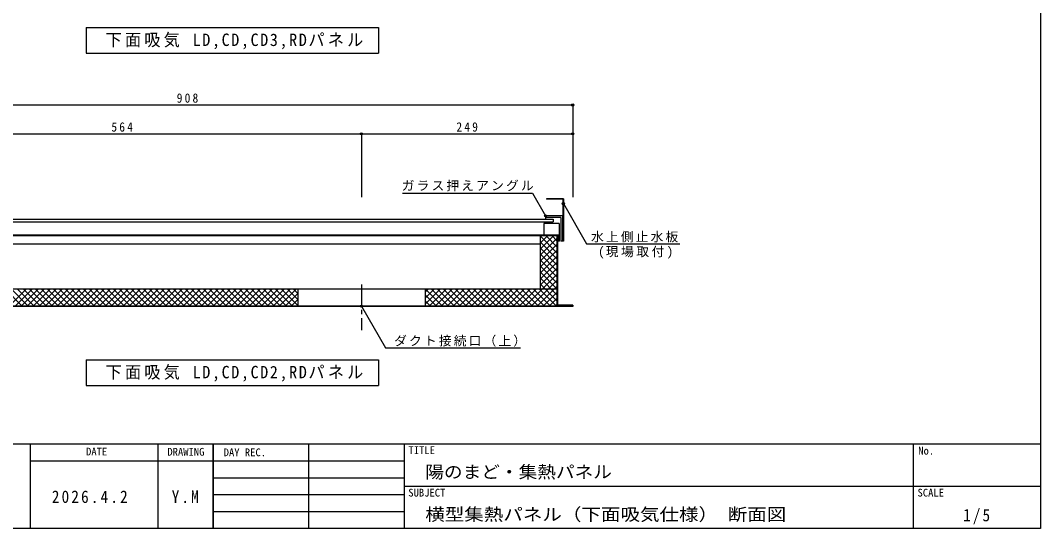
# Model space of a CAD drawing. Units: millimetres at full size, sheet at 1:5; details may follow other scales. Extents: x -2118 to 2002, y -472 to 933.
# Drawn here: x -1300 to -98, y -472 to 127 of the extents above; entities that cross this region are included whole.
import ezdxf
from ezdxf.enums import TextEntityAlignment as Align

# ---------------------------------------------------------------- set-up
doc = ezdxf.new("R2010")
doc.units = ezdxf.units.MM
doc.header["$LTSCALE"] = 5
doc.header["$PDMODE"] = 32
doc.header["$PDSIZE"] = 2.5
doc.linetypes.add('CHAIN1', pattern=[8, 5, -1, 1, -1])
for name, color, linetype in [('0-0', 4, 'CHAIN1'), ('0-1', 5, 'Continuous'), ('0-2', 4, 'Continuous'), ('F-0', 7, 'Continuous')]:
    doc.layers.add(name, color=color, linetype=linetype)
doc.styles.add('ＭＳ ゴシック', font='')
doc.styles.get('ＭＳ ゴシック').set_extended_font_data('MS Gothic')

msp = doc.modelspace()

# ---------------------------------------------------------------- linework, layer by layer
at = {"layer": '0-0'}
msp.add_line((-898.34, -183.778), (-898.34, -237.884), dxfattribs=at)
at = {"layer": '0-1', "color": 4}
msp.add_line((-849.874, -76.398), (-696.705, -76.398), dxfattribs=at)
msp.add_lwpolyline([(-898.34, -209.51), (-870.014, -258.572), (-710.814, -258.572)], dxfattribs=at)
at = {"layer": '0-1'}
for p in [(-660.34, -88.715), (-681.34, -103.01), (-898.34, -209.51)]:
    msp.add_point(p, dxfattribs=at)
at = {"layer": '0-2'}
for p, q in [((-1557.34, 27.544), (-649.34, 27.544)), ((-649.34, 27.544), (-649.34, -80.969)), ((-1462.34, -6.507), (-898.34, -6.507)), ((-898.34, -6.507), (-898.34, -80.969)), ((-898.34, -6.507), (-649.34, -6.507)), ((-649.34, -6.507), (-649.34, -80.969)), ((-696.705, -76.398), (-681.34, -103.01)), ((-687.84, -142.52), (-671.83, -126.51)), ((-687.84, -135.449), (-678.901, -126.51)), ((-687.84, -128.378), (-685.972, -126.51)), ((-687.84, -149.591), (-667.84, -129.591)), ((-667.84, -146.489), (-687.82, -126.51)), ((-667.84, -139.418), (-680.749, -126.51)), ((-667.84, -132.347), (-673.677, -126.51)), ((-667.84, -153.56), (-687.84, -133.56)), ((-687.84, -156.662), (-667.84, -136.662)), ((-667.84, -160.631), (-687.84, -140.631)), ((-687.84, -163.733), (-667.84, -143.733)), ((-667.84, -167.702), (-687.84, -147.702)), ((-687.84, -170.804), (-667.84, -150.804)), ((-667.84, -174.773), (-687.84, -154.773)), ((-687.84, -177.876), (-667.84, -157.876)), ((-667.84, -181.844), (-687.84, -161.844)), ((-687.84, -184.947), (-667.84, -164.947)), ((-705.333, -209.51), (-667.84, -172.018)), ((-698.262, -209.51), (-667.84, -179.089)), ((-667.84, -188.915), (-687.84, -168.915)), ((-667.84, -195.986), (-687.84, -175.986)), ((-1297.784, -209.51), (-1317.784, -189.51)), ((-1313.444, -209.51), (-1293.444, -189.51)), ((-1290.713, -209.51), (-1310.713, -189.51)), ((-1306.373, -209.51), (-1286.373, -189.51)), ((-1283.642, -209.51), (-1303.642, -189.51)), ((-1299.302, -209.51), (-1279.302, -189.51)), ((-1276.571, -209.51), (-1296.571, -189.51)), ((-1292.231, -209.51), (-1272.231, -189.51)), ((-1269.5, -209.51), (-1289.5, -189.51)), ((-1285.16, -209.51), (-1265.16, -189.51)), ((-1262.429, -209.51), (-1282.429, -189.51)), ((-1278.089, -209.51), (-1258.089, -189.51)), ((-1255.358, -209.51), (-1275.358, -189.51)), ((-1271.018, -209.51), (-1251.018, -189.51)), ((-1248.287, -209.51), (-1268.287, -189.51)), ((-1263.947, -209.51), (-1243.947, -189.51)), ((-1241.216, -209.51), (-1261.216, -189.51)), ((-1256.876, -209.51), (-1236.876, -189.51)), ((-1234.145, -209.51), (-1254.145, -189.51)), ((-1249.805, -209.51), (-1229.805, -189.51)), ((-1227.074, -209.51), (-1247.074, -189.51)), ((-1242.734, -209.51), (-1222.734, -189.51)), ((-1220.002, -209.51), (-1240.002, -189.51)), ((-1235.663, -209.51), (-1215.663, -189.51)), ((-1212.931, -209.51), (-1232.931, -189.51)), ((-1228.592, -209.51), (-1208.592, -189.51)), ((-1205.86, -209.51), (-1225.86, -189.51)), ((-1221.521, -209.51), (-1201.521, -189.51)), ((-1198.789, -209.51), (-1218.789, -189.51)), ((-1214.449, -209.51), (-1194.449, -189.51)), ((-1191.718, -209.51), (-1211.718, -189.51)), ((-1207.378, -209.51), (-1187.378, -189.51)), ((-1184.647, -209.51), (-1204.647, -189.51)), ((-1200.307, -209.51), (-1180.307, -189.51)), ((-1177.576, -209.51), (-1197.576, -189.51)), ((-1193.236, -209.51), (-1173.236, -189.51)), ((-1170.505, -209.51), (-1190.505, -189.51)), ((-1186.165, -209.51), (-1166.165, -189.51)), ((-1163.434, -209.51), (-1183.434, -189.51)), ((-1179.094, -209.51), (-1159.094, -189.51)), ((-1156.363, -209.51), (-1176.363, -189.51)), ((-1172.023, -209.51), (-1152.023, -189.51)), ((-1149.292, -209.51), (-1169.292, -189.51)), ((-1164.952, -209.51), (-1144.952, -189.51)), ((-1142.221, -209.51), (-1162.221, -189.51)), ((-1157.881, -209.51), (-1137.881, -189.51)), ((-1135.15, -209.51), (-1155.15, -189.51)), ((-1150.81, -209.51), (-1130.81, -189.51)), ((-1128.079, -209.51), (-1148.079, -189.51)), ((-1143.739, -209.51), (-1123.739, -189.51)), ((-1121.008, -209.51), (-1141.008, -189.51)), ((-1136.668, -209.51), (-1116.668, -189.51)), ((-1113.936, -209.51), (-1133.936, -189.51)), ((-1129.597, -209.51), (-1109.597, -189.51)), ((-1106.865, -209.51), (-1126.865, -189.51)), ((-1122.526, -209.51), (-1102.526, -189.51)), ((-1099.794, -209.51), (-1119.794, -189.51)), ((-1115.455, -209.51), (-1095.455, -189.51)), ((-1092.723, -209.51), (-1112.723, -189.51)), ((-1108.383, -209.51), (-1088.383, -189.51)), ((-1085.652, -209.51), (-1105.652, -189.51)), ((-1101.312, -209.51), (-1081.312, -189.51)), ((-1078.581, -209.51), (-1098.581, -189.51)), ((-1094.241, -209.51), (-1074.241, -189.51)), ((-1071.51, -209.51), (-1091.51, -189.51)), ((-1087.17, -209.51), (-1067.17, -189.51)), ((-1064.439, -209.51), (-1084.439, -189.51)), ((-1080.099, -209.51), (-1060.099, -189.51)), ((-1057.368, -209.51), (-1077.368, -189.51)), ((-1073.028, -209.51), (-1053.028, -189.51)), ((-1050.297, -209.51), (-1070.297, -189.51)), ((-1065.957, -209.51), (-1045.957, -189.51)), ((-1043.226, -209.51), (-1063.226, -189.51)), ((-1058.886, -209.51), (-1038.886, -189.51)), ((-1036.155, -209.51), (-1056.155, -189.51)), ((-1051.815, -209.51), (-1031.815, -189.51)), ((-1029.084, -209.51), (-1049.084, -189.51)), ((-1044.744, -209.51), (-1024.744, -189.51)), ((-1022.013, -209.51), (-1042.013, -189.51)), ((-1037.673, -209.51), (-1017.673, -189.51)), ((-1014.942, -209.51), (-1034.942, -189.51)), ((-1030.602, -209.51), (-1010.602, -189.51)), ((-1007.87, -209.51), (-1027.87, -189.51)), ((-1023.531, -209.51), (-1003.531, -189.51)), ((-1000.799, -209.51), (-1020.799, -189.51)), ((-1016.46, -209.51), (-996.46, -189.51)), ((-993.728, -209.51), (-1013.728, -189.51)), ((-1009.389, -209.51), (-989.389, -189.51)), ((-986.657, -209.51), (-1006.657, -189.51)), ((-1002.317, -209.51), (-982.317, -189.51)), ((-979.586, -209.51), (-999.586, -189.51)), ((-995.246, -209.51), (-975.246, -189.51)), ((-973.34, -208.684), (-992.515, -189.51)), ((-973.34, -201.613), (-985.444, -189.51)), ((-973.34, -194.542), (-978.373, -189.51)), ((-823.34, -189.51), (-973.34, -189.51)), ((-823.34, -207.309), (-805.541, -189.51)), ((-823.34, -200.238), (-812.612, -189.51)), ((-823.34, -193.167), (-819.683, -189.51)), ((-802.809, -209.51), (-822.809, -189.51)), ((-818.47, -209.51), (-798.47, -189.51)), ((-795.738, -209.51), (-815.738, -189.51)), ((-811.399, -209.51), (-791.399, -189.51)), ((-788.667, -209.51), (-808.667, -189.51)), ((-803.34, -208.523), (-784.328, -189.51)), ((-781.596, -209.51), (-801.596, -189.51)), ((-797.256, -209.51), (-777.256, -189.51)), ((-774.525, -209.51), (-794.525, -189.51)), ((-790.185, -209.51), (-770.185, -189.51)), ((-767.454, -209.51), (-787.454, -189.51)), ((-783.114, -209.51), (-763.114, -189.51)), ((-760.383, -209.51), (-780.383, -189.51)), ((-776.043, -209.51), (-756.043, -189.51)), ((-753.312, -209.51), (-773.312, -189.51)), ((-768.972, -209.51), (-748.972, -189.51)), ((-746.241, -209.51), (-766.241, -189.51)), ((-761.901, -209.51), (-741.901, -189.51)), ((-739.17, -209.51), (-759.17, -189.51)), ((-754.83, -209.51), (-734.83, -189.51)), ((-732.099, -209.51), (-752.099, -189.51)), ((-747.759, -209.51), (-727.759, -189.51)), ((-725.028, -209.51), (-745.028, -189.51)), ((-740.688, -209.51), (-720.688, -189.51)), ((-717.957, -209.51), (-737.957, -189.51)), ((-733.617, -209.51), (-713.617, -189.51)), ((-710.886, -209.51), (-730.886, -189.51)), ((-726.546, -209.51), (-706.546, -189.51)), ((-703.815, -209.51), (-723.815, -189.51)), ((-719.475, -209.51), (-699.475, -189.51)), ((-696.743, -209.51), (-716.743, -189.51)), ((-712.404, -209.51), (-692.404, -189.51)), ((-689.672, -209.51), (-709.672, -189.51)), ((-682.601, -209.51), (-702.601, -189.51)), ((-675.53, -209.51), (-695.53, -189.51)), ((-691.19, -209.51), (-667.84, -186.16)), ((-668.459, -209.51), (-688.459, -189.51)), ((-667.84, -203.057), (-687.84, -183.057)), ((-988.175, -209.51), (-973.34, -194.675)), ((-981.104, -209.51), (-973.34, -201.746)), ((-809.881, -209.51), (-823.34, -196.05)), ((-816.952, -209.51), (-823.34, -203.121)), ((-684.119, -209.51), (-667.84, -193.231)), ((-677.048, -209.51), (-667.84, -200.302)), ((-974.033, -209.51), (-973.34, -208.817)), ((-823.34, -209.51), (-973.34, -209.51)), ((-823.34, -210.01), (-973.34, -210.01)), ((-802.809, -209.51), (-803.34, -208.979)), ((-669.977, -209.51), (-667.84, -207.373))]:
    msp.add_line(p, q, dxfattribs=at)
at = {"layer": '0-2', "color": 7}
for p, q in [((-660.84, -83.51), (-680.34, -83.51)), ((-660.84, -83.51), (-660.84, -133.01)), ((-660.34, -83.01), (-660.34, -133.01)), ((-1534.34, -106.91), (-672.34, -106.91)), ((-681.34, -103.01), (-681.34, -106.91)), ((-660.84, -103.01), (-681.34, -103.01)), ((-663.34, -105.01), (-681.34, -105.01)), ((-672.34, -106.91), (-672.34, -110.11)), ((-663.34, -105.01), (-663.34, -133.01)), ((-661.34, -103.01), (-661.34, -133.01)), ((-683.34, -112.01), (-683.34, -126.01)), ((-665.34, -112.01), (-683.34, -112.01)), ((-681.34, -110.11), (-681.34, -112.01)), ((-665.34, -112.01), (-665.34, -133.01)), ((-665.34, -126.01), (-1541.34, -126.01)), ((-687.84, -126.51), (-687.84, -189.51)), ((-667.84, -126.51), (-667.84, -209.51)), ((-667.34, -126.51), (-667.34, -208.51)), ((-665.84, -126.51), (-667.34, -126.51)), ((-687.84, -136.51), (-1518.84, -136.51)), ((-660.34, -133.01), (-663.34, -133.01)), ((-973.34, -189.51), (-1457.34, -189.51)), ((-973.34, -189.51), (-973.34, -210.01)), ((-823.34, -189.51), (-823.34, -210.01)), ((-667.84, -189.51), (-823.34, -189.51)), ((-973.34, -209.51), (-1462.34, -209.51)), ((-973.34, -210.01), (-1462.34, -210.01)), ((-649.34, -209.51), (-823.34, -209.51)), ((-649.34, -210.01), (-823.34, -210.01)), ((-649.34, -209.01), (-667.84, -209.01)), ((-649.34, -208.51), (-667.34, -208.51)), ((-649.34, -208.51), (-649.34, -210.01))]:
    msp.add_line(p, q, dxfattribs=at)
for points in [[(-660.34, -83.01), (-680.34, -83.01), (-680.34, -83.51)], [(-1534.34, -106.91), (-1534.34, -110.11), (-672.34, -110.11)], [(-667.84, -126.51), (-1538.84, -126.51), (-1538.84, -209.01)], [(-665.84, -126.51), (-665.84, -133.01), (-665.34, -133.01)]]:
    msp.add_lwpolyline(points, dxfattribs=at)
at = {"layer": '0-2'}
msp.add_lwpolyline([(-660.34, -88.715), (-633.009, -136.055), (-522.963, -136.055)], dxfattribs=at)
at = {"layer": '0-2', "color": 5}
for p in [(-649.34, 27.544), (-898.34, -6.507), (-649.34, -6.507)]:
    msp.add_point(p, dxfattribs=at)
at = {"layer": 'F-0', "color": 5}
for p, q in [((-98.048, 933.456), (-98.048, -471.544)), ((-2118.048, -371.544), (-98.048, -371.544)), ((-98.048, -471.544), (-2118.048, -471.544))]:
    msp.add_line(p, q, dxfattribs=at)
at = {"layer": 'F-0'}
for p, q in [((-1222.44, 118.645), (-1222.44, 88.645)), ((-1222.44, 88.645), (-878.305, 88.645)), ((-1222.44, -272.871), (-1222.44, -302.871)), ((-1222.44, -272.871), (-878.305, -272.871)), ((-878.305, -272.871), (-878.305, -302.871)), ((-1222.44, -302.871), (-878.305, -302.871)), ((-1073.048, -371.544), (-1073.048, -471.544)), ((-960.548, -371.544), (-960.548, -471.544))]:
    msp.add_line(p, q, dxfattribs=at)
at = {"layer": 'F-0', "color": 2}
for p, q in [((-1288.048, -471.544), (-1288.048, -371.544)), ((-1288.048, -471.544), (-1288.048, -371.544)), ((-1138.048, -371.544), (-1138.048, -471.544)), ((-1073.048, -471.544), (-1073.048, -371.544)), ((-848.048, -371.544), (-848.048, -471.544)), ((-248.048, -371.544), (-248.048, -471.544)), ((-1288.048, -391.544), (-1073.048, -391.544)), ((-1073.048, -391.544), (-848.048, -391.544)), ((-1073.048, -411.544), (-848.048, -411.544)), ((-1073.048, -431.544), (-848.048, -431.544)), ((-848.048, -421.544), (-98.048, -421.544)), ((-1073.048, -451.544), (-848.048, -451.544))]:
    msp.add_line(p, q, dxfattribs=at)
at = {"layer": 'F-0'}
msp.add_lwpolyline([(-1222.44, 118.645), (-878.305, 118.645), (-878.305, 88.645)], dxfattribs=at)

# ---------------------------------------------------------------- texts
at = {"layer": '0-1', "color": 7, "char_height": 11, "attachment_point": 7, "style": 'ＭＳ ゴシック'}
for s, insert in [('\\T1.17;ガラス押えアングル', (-850.798, -74.124)), ('\\T1.2;(現場取付)', (-619.383, -153.567)), ('\\T1.17;ダクト接続口（上）', (-859.681, -257.216))]:
    msp.add_mtext(s, dxfattribs=dict(at, insert=insert))
at = {"layer": '0-2', "color": 7, "char_height": 11, "attachment_point": 7, "style": 'ＭＳ ゴシック'}
for s, insert in [('\\T1.38;\\W0.9;908', (-1115.84, 30.044)), ('\\T1.38;\\W0.9;564', (-1192.84, -4.007)), ('\\T1.38;\\W0.9;249', (-786.34, -4.007)), ('\\T1.17;水上側止水板', (-627.716, -134.429))]:
    msp.add_mtext(s, dxfattribs=dict(at, insert=insert))
at = {"layer": 'F-0', "color": 4, "style": 'ＭＳ ゴシック'}
for s, p in [('DATE', (-1222.711, -388.107)), ('DRAWING', (-1126.892, -388.382)), ('DAY REC.', (-1060.548, -389.044)), ('TITLE', (-842.787, -386.44)), ('No.', (-242.162, -387.125)), ('SUBJECT', (-843.048, -436.544)), ('SCALE', (-243.048, -436.544))]:
    msp.add_text(s, height=9.164, dxfattribs=at).set_placement(p, align=Align.BOTTOM_LEFT)
at = {"layer": 'F-0', "style": 'ＭＳ ゴシック'}
for s, width, p in [('陽のまど・集熱パネル', 1.1, (-823.048, -416.544)), ('横型集熱パネル（下面吸気仕様） 断面図', 1.15, (-823.048, -466.544))]:
    msp.add_text(s, height=14.66, dxfattribs=dict(at, width=width)).set_placement(p, align=Align.BOTTOM_LEFT)
at = {"layer": 'F-0', "char_height": 14.66, "attachment_point": 7, "style": 'ＭＳ ゴシック'}
for s, insert in [('\\T1.2;\\W0.95;下面吸気\\~LD,CD,CD3,RDパネル', (-1199.668, 93.222)), ('\\T1.2;\\W0.95;下面吸気\\~LD,CD,CD2,RDパネル', (-1199.668, -298.295)), ('\\T1.28;\\W0.9;2026.4.2', (-1263.048, -441.544)), ('\\T1.27;\\W0.9;Y.M', (-1121.798, -441.544)), ('\\T1.27;\\W0.9;1/5', (-189.298, -466.544))]:
    msp.add_mtext(s, dxfattribs=dict(at, insert=insert))

doc.saveas('drawing.dxf')
